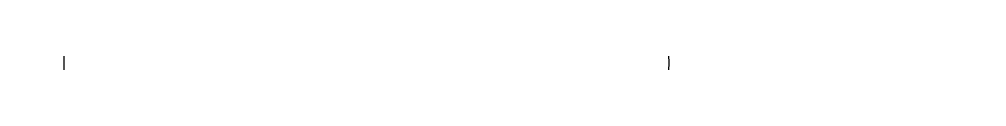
# Model space of a CAD drawing. Header units: millimetres. Extents: x -3894 to -3474, y -291 to 6.
# Drawn here: x -3734.64 to -3734, y -73.903 to -73.903 of the extents above; entities that cross this region are included whole.
import ezdxf

# ---------------------------------------------------------------- set-up
doc = ezdxf.new("R2010")
doc.units = ezdxf.units.MM
doc.layers.add('BLACK', color=7, linetype='Continuous')

msp = doc.modelspace()

# ---------------------------------------------------------------- linework, layer by layer
at = {"color": 7, "lineweight": 0}
for centre, radius, start, end in [((-3722.35964, -86.2771), 33.5, 360, 180), ((-3734.41015, -73.9028), 0.2, 0, 180), ((-3734.41015, -73.9028), 0.2, 180, 0)]:
    msp.add_arc(centre, radius, start, end, dxfattribs=at)
at = {"layer": 'BLACK'}
msp.add_circle((-3734.41015, -73.9028), 0.2, dxfattribs=at)
msp.add_arc((-3722.35964, -86.2771), 33.5, 0, 180, dxfattribs=at)

doc.saveas('drawing.dxf')
